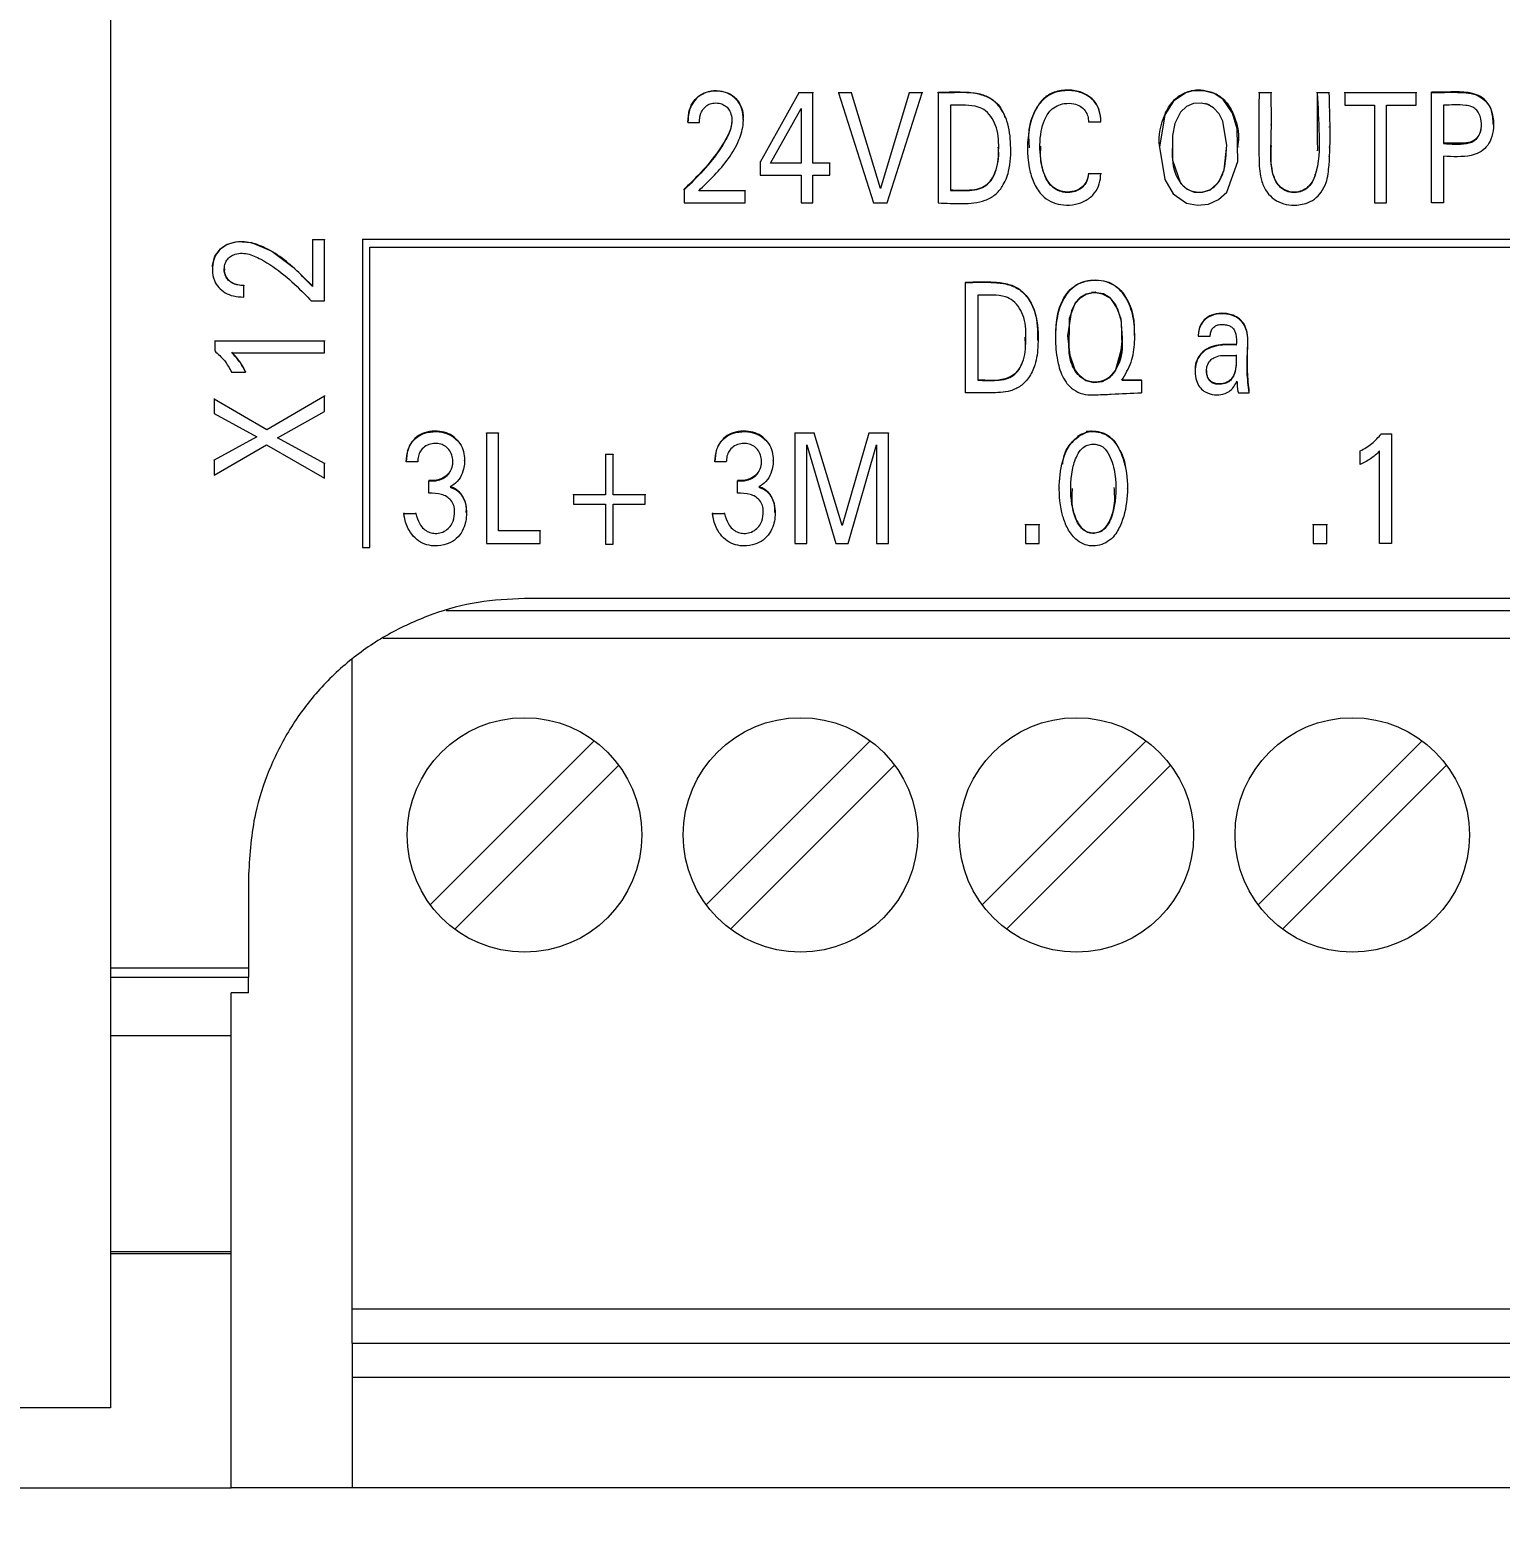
# Model space of a CAD drawing. Header units: millimetres. Extents: x 983 to 2111, y 2638 to 4457.
# Drawn here: x 1346.88 to 1368.2, y 4124.92 to 4146.55 of the extents above; entities that cross this region are included whole.
import ezdxf

# ---------------------------------------------------------------- set-up
doc = ezdxf.new("R2010")
doc.units = ezdxf.units.MM
doc.styles.get("Standard").update_dxf_attribs({"font": ''})
doc.styles.get('Standard').set_extended_font_data('SimSun')
doc.dimstyles.new('ISO-25', dxfattribs={"dimtxt": 2.5, "dimasz": 2.5, "dimexe": 1.25, "dimexo": 0.625, "dimtad": 1, "dimtxsty": 'Standard', "dimcen": 2.5, "dimadec": 0, "dimazin": 0, "dimtfac": 1, "dimtmove": 0, "dimatfit": 3, "dimfxl": 1, "dimarcsym": 0})

# ---------------------------------------------------------------- blocks, each defined once
blk = doc.blocks.new('*D199')
at = {"color": 0, "lineweight": -2, "transparency": 16777216}
for p, q in [((1297.555, 4145.13), (1297.555, 4102.577)), ((1387.555, 4145.13), (1387.555, 4102.577)), ((1300.055, 4103.827), (1385.055, 4103.827))]:
    blk.add_line(p, q, dxfattribs=at)
at = {"color": 0, "lineweight": -3, "transparency": 16777216}
for points in [[(1300.055, 4104.243), (1300.055, 4103.41), (1297.555, 4103.827)], [(1385.055, 4104.243), (1385.055, 4103.41), (1387.555, 4103.827)]]:
    blk.add_solid(points, dxfattribs=at)
at = {"layer": 'Defpoints', "color": 0, "lineweight": -3, "transparency": 16777216}
for p in [(1297.555, 4145.755), (1387.555, 4145.755), (1387.555, 4103.827)]:
    blk.add_point(p, dxfattribs=at)
at = {"color": 0, "lineweight": -3, "transparency": 16777216, "insert": (1342.555, 4105.702), "char_height": 2.5, "attachment_point": 5}
blk.add_mtext('90', dxfattribs=at)
blk = doc.blocks.new('1212DCDCDC')
at = {"color": 7, "linetype": 'Continuous', "lineweight": 15}
for p, q in [((1348.055, 4149.813), (1348.055, 4132.942)), ((1358.034, 4145.636), (1357.47, 4144.632)), ((1358.034, 4145.643), (1358.034, 4145.636)), ((1358.237, 4145.636), (1358.034, 4145.636)), ((1358.237, 4145.643), (1358.237, 4145.636)), ((1358.237, 4144.614), (1358.237, 4145.636)), ((1358.608, 4145.643), (1358.608, 4145.636)), ((1358.797, 4145.636), (1358.608, 4145.636)), ((1358.608, 4145.636), (1359.116, 4144.04)), ((1358.797, 4145.636), (1358.797, 4145.643)), ((1359.216, 4144.25), (1358.797, 4145.636)), ((1359.63, 4145.636), (1359.216, 4144.25)), ((1359.312, 4144.04), (1359.82, 4145.636)), ((1359.63, 4145.643), (1359.63, 4145.636)), ((1359.82, 4145.636), (1359.63, 4145.636)), ((1359.82, 4145.643), (1359.82, 4145.636)), ((1360.054, 4145.636), (1360.054, 4145.643)), ((1360.054, 4145.636), (1360.054, 4144.04)), ((1364.704, 4145.636), (1364.704, 4145.643)), ((1364.879, 4145.636), (1364.704, 4145.636)), ((1364.879, 4145.643), (1364.879, 4145.636)), ((1365.546, 4145.636), (1365.546, 4145.643)), ((1365.72, 4145.636), (1365.546, 4145.636)), ((1365.72, 4145.636), (1365.72, 4145.643)), ((1365.946, 4145.636), (1365.946, 4145.643)), ((1366.979, 4145.636), (1365.946, 4145.636)), ((1365.946, 4145.636), (1365.946, 4145.455)), ((1366.979, 4145.643), (1366.979, 4145.636)), ((1366.979, 4145.455), (1366.979, 4145.636)), ((1367.203, 4145.636), (1367.203, 4145.643)), ((1367.203, 4144.04), (1367.203, 4145.636)), ((1357.62, 4144.614), (1358.065, 4145.409)), ((1358.065, 4145.409), (1358.065, 4144.614)), ((1360.229, 4145.455), (1360.229, 4144.221)), ((1365.946, 4145.455), (1366.375, 4145.455)), ((1366.375, 4145.455), (1366.375, 4144.04)), ((1366.55, 4145.455), (1366.979, 4145.455)), ((1366.55, 4144.04), (1366.55, 4145.455)), ((1367.378, 4145.455), (1367.378, 4144.899)), ((1356.424, 4145.212), (1356.424, 4145.205)), ((1356.424, 4145.205), (1356.59, 4145.205)), ((1357.228, 4145.244), (1357.228, 4145.251)), ((1362.231, 4145.213), (1362.41, 4145.213)), ((1362.41, 4145.221), (1362.41, 4145.228)), ((1364.879, 4145.168), (1364.879, 4145.175)), ((1365.72, 4145.374), (1365.72, 4145.368)), ((1368.101, 4145.177), (1368.101, 4145.184)), ((1365.72, 4145.137), (1365.72, 4145.144)), ((1361.104, 4144.798), (1361.104, 4144.804)), ((1361.349, 4144.838), (1361.349, 4144.831)), ((1363.262, 4144.844), (1363.262, 4144.837)), ((1364.411, 4144.846), (1364.411, 4144.853)), ((1364.702, 4144.782), (1364.702, 4144.775)), ((1365.547, 4144.793), (1365.547, 4144.8)), ((1365.72, 4144.851), (1365.72, 4144.844)), ((1357.47, 4144.639), (1357.47, 4144.632)), ((1357.47, 4144.632), (1357.47, 4144.44)), ((1358.065, 4144.614), (1357.62, 4144.614)), ((1358.479, 4144.614), (1358.237, 4144.614)), ((1358.479, 4144.621), (1358.479, 4144.614)), ((1358.479, 4144.44), (1358.479, 4144.614)), ((1365.72, 4144.712), (1365.72, 4144.718)), ((1367.378, 4144.718), (1367.378, 4144.04)), ((1357.47, 4144.44), (1358.065, 4144.44)), ((1358.065, 4144.44), (1358.065, 4144.04)), ((1358.237, 4144.44), (1358.479, 4144.44)), ((1358.237, 4144.04), (1358.237, 4144.44)), ((1362.231, 4144.47), (1362.231, 4144.463)), ((1362.41, 4144.463), (1362.231, 4144.463)), ((1362.41, 4144.47), (1362.41, 4144.463)), ((1356.371, 4144.231), (1356.371, 4144.238)), ((1356.371, 4144.231), (1356.371, 4144.04)), ((1357.254, 4144.214), (1356.58, 4144.214)), ((1357.254, 4144.221), (1357.254, 4144.214)), ((1357.254, 4144.04), (1357.254, 4144.214)), ((1359.216, 4144.256), (1359.216, 4144.25)), ((1356.371, 4144.04), (1357.254, 4144.04)), ((1358.065, 4144.04), (1358.237, 4144.04)), ((1359.116, 4144.04), (1359.312, 4144.04)), ((1366.375, 4144.04), (1366.55, 4144.04)), ((1367.378, 4144.04), (1367.203, 4144.04)), ((1350.98, 4143.508), (1350.98, 4143.502)), ((1351.155, 4143.502), (1350.98, 4143.502)), ((1350.98, 4143.502), (1350.98, 4142.829)), ((1351.155, 4143.508), (1351.155, 4143.502)), ((1351.155, 4142.621), (1351.155, 4143.502)), ((1351.705, 4143.516), (1351.705, 4143.509)), ((1383.355, 4143.509), (1351.705, 4143.509)), ((1351.705, 4143.509), (1351.705, 4139.042)), ((1351.815, 4143.4), (1383.246, 4143.4)), ((1351.815, 4139.042), (1351.815, 4143.4)), ((1349.531, 4143.083), (1349.531, 4143.076)), ((1349.987, 4142.846), (1349.987, 4142.839)), ((1349.987, 4142.674), (1349.987, 4142.839)), ((1360.449, 4142.89), (1360.449, 4142.883)), ((1360.449, 4141.287), (1360.449, 4142.883)), ((1350.963, 4142.621), (1351.155, 4142.621)), ((1360.625, 4142.702), (1360.625, 4141.468)), ((1349.564, 4142.044), (1349.564, 4142.037)), ((1349.564, 4142.037), (1349.564, 4141.893)), ((1351.155, 4142.037), (1349.564, 4142.037)), ((1351.155, 4142.044), (1351.155, 4142.037)), ((1351.155, 4141.866), (1351.155, 4142.037)), ((1361.31, 4142.095), (1361.313, 4141.975)), ((1361.5, 4142.044), (1361.5, 4142.051)), ((1361.752, 4142.096), (1361.752, 4142.089)), ((1362.725, 4142.094), (1362.725, 4142.101)), ((1362.901, 4142.109), (1362.901, 4142.116)), ((1363.822, 4142.123), (1363.822, 4142.116)), ((1363.822, 4142.108), (1363.995, 4142.108)), ((1349.811, 4141.866), (1351.155, 4141.866)), ((1364.221, 4141.828), (1364.372, 4141.828)), ((1349.81, 4141.587), (1350.01, 4141.587)), ((1350.01, 4141.594), (1350.01, 4141.587)), ((1363.776, 4141.606), (1363.776, 4141.6)), ((1362.716, 4141.475), (1362.999, 4141.475)), ((1362.716, 4141.468), (1362.999, 4141.468)), ((1362.999, 4141.468), (1362.999, 4141.475)), ((1362.999, 4141.468), (1362.999, 4141.287)), ((1364.405, 4141.287), (1364.561, 4141.287)), ((1364.561, 4141.287), (1364.561, 4141.294)), ((1349.555, 4141.201), (1349.555, 4141.194)), ((1349.555, 4141.194), (1349.555, 4140.986)), ((1350.322, 4140.749), (1349.555, 4141.194)), ((1351.155, 4141.238), (1350.322, 4140.749)), ((1351.155, 4141.245), (1351.155, 4141.238)), ((1351.155, 4141.015), (1351.155, 4141.238)), ((1349.555, 4140.986), (1350.177, 4140.648)), ((1350.474, 4140.634), (1351.155, 4141.015)), ((1350.177, 4140.648), (1349.555, 4140.309)), ((1350.322, 4140.756), (1350.322, 4140.749)), ((1351.155, 4140.262), (1350.474, 4140.634)), ((1353.504, 4140.699), (1353.504, 4140.705)), ((1353.504, 4140.699), (1353.504, 4139.103)), ((1353.679, 4140.699), (1353.504, 4140.699)), ((1353.679, 4140.705), (1353.679, 4140.699)), ((1353.679, 4139.284), (1353.679, 4140.699)), ((1357.972, 4140.705), (1357.972, 4140.699)), ((1357.972, 4140.699), (1357.972, 4139.103)), ((1358.256, 4140.699), (1357.972, 4140.699)), ((1358.256, 4140.705), (1358.256, 4140.699)), ((1358.658, 4139.363), (1358.256, 4140.699)), ((1359.047, 4140.699), (1358.658, 4139.363)), ((1359.047, 4140.705), (1359.047, 4140.699)), ((1359.331, 4140.699), (1359.047, 4140.699)), ((1359.331, 4140.705), (1359.331, 4140.699)), ((1359.331, 4139.103), (1359.331, 4140.699)), ((1362.203, 4140.728), (1362.203, 4140.721)), ((1362.274, 4140.728), (1362.274, 4140.735)), ((1366.477, 4140.69), (1366.477, 4140.696)), ((1366.477, 4140.69), (1366.622, 4140.69)), ((1366.622, 4140.69), (1366.622, 4140.696)), ((1366.622, 4140.69), (1366.622, 4139.103)), ((1349.555, 4140.091), (1350.317, 4140.531)), ((1350.317, 4140.531), (1351.155, 4140.048)), ((1358.147, 4140.531), (1358.569, 4139.103)), ((1358.147, 4139.103), (1358.147, 4140.531)), ((1358.745, 4139.103), (1359.156, 4140.533)), ((1359.156, 4140.533), (1359.156, 4139.103)), ((1366.17, 4140.451), (1366.17, 4140.444)), ((1366.17, 4140.245), (1366.17, 4140.444)), ((1366.451, 4139.103), (1366.451, 4140.443)), ((1349.555, 4140.309), (1349.555, 4140.316)), ((1349.555, 4140.309), (1349.555, 4140.091)), ((1351.155, 4140.269), (1351.155, 4140.262)), ((1351.155, 4140.048), (1351.155, 4140.262)), ((1352.341, 4140.293), (1352.341, 4140.287)), ((1352.508, 4140.283), (1352.341, 4140.283)), ((1353.186, 4140.302), (1353.186, 4140.308)), ((1355.231, 4140.395), (1355.231, 4140.389)), ((1355.34, 4140.389), (1355.231, 4140.389)), ((1355.231, 4140.389), (1355.231, 4139.808)), ((1355.34, 4140.395), (1355.34, 4140.389)), ((1355.34, 4139.808), (1355.34, 4140.389)), ((1356.815, 4140.293), (1356.815, 4140.287)), ((1356.981, 4140.283), (1356.815, 4140.283)), ((1357.66, 4140.302), (1357.66, 4140.308)), ((1352.668, 4140.014), (1352.668, 4140.007)), ((1352.668, 4139.829), (1352.668, 4140.007)), ((1357.142, 4140.014), (1357.142, 4140.007)), ((1357.142, 4139.829), (1357.142, 4140.007)), ((1354.765, 4139.808), (1354.765, 4139.815)), ((1354.765, 4139.808), (1354.765, 4139.673)), ((1355.231, 4139.808), (1354.765, 4139.808)), ((1355.805, 4139.808), (1355.34, 4139.808)), ((1355.805, 4139.815), (1355.805, 4139.808)), ((1355.805, 4139.673), (1355.805, 4139.808)), ((1361.807, 4139.908), (1361.807, 4139.901)), ((1362.795, 4139.893), (1362.795, 4139.9)), ((1352.305, 4139.545), (1352.305, 4139.538)), ((1352.305, 4139.538), (1352.48, 4139.538)), ((1352.48, 4139.538), (1352.48, 4139.545)), ((1353.213, 4139.546), (1353.213, 4139.553)), ((1354.765, 4139.673), (1355.231, 4139.673)), ((1355.231, 4139.673), (1355.231, 4139.092)), ((1355.34, 4139.673), (1355.805, 4139.673)), ((1355.34, 4139.092), (1355.34, 4139.673)), ((1356.779, 4139.545), (1356.779, 4139.538)), ((1356.779, 4139.538), (1356.954, 4139.538)), ((1356.954, 4139.538), (1356.954, 4139.545)), ((1357.687, 4139.546), (1357.687, 4139.553)), ((1358.658, 4139.37), (1358.658, 4139.363)), ((1361.316, 4139.372), (1361.316, 4139.379)), ((1361.514, 4139.372), (1361.316, 4139.372)), ((1361.316, 4139.372), (1361.316, 4139.103)), ((1361.514, 4139.379), (1361.514, 4139.372)), ((1361.514, 4139.103), (1361.514, 4139.372)), ((1365.488, 4139.372), (1365.488, 4139.379)), ((1365.686, 4139.372), (1365.488, 4139.372)), ((1365.488, 4139.372), (1365.488, 4139.103)), ((1365.686, 4139.379), (1365.686, 4139.372)), ((1365.686, 4139.103), (1365.686, 4139.372)), ((1354.283, 4139.284), (1353.679, 4139.284)), ((1354.283, 4139.29), (1354.283, 4139.284)), ((1354.283, 4139.103), (1354.283, 4139.284)), ((1351.705, 4139.042), (1351.815, 4139.042)), ((1353.504, 4139.103), (1354.283, 4139.103)), ((1355.231, 4139.092), (1355.34, 4139.092)), ((1357.972, 4139.103), (1358.147, 4139.103)), ((1358.569, 4139.103), (1358.745, 4139.103)), ((1359.156, 4139.103), (1359.331, 4139.103)), ((1361.316, 4139.103), (1361.514, 4139.103)), ((1365.488, 4139.103), (1365.686, 4139.103)), ((1366.622, 4139.103), (1366.451, 4139.103)), ((1379.855, 4138.305), (1354.055, 4138.305)), ((1380.986, 4138.125), (1352.918, 4138.125)), ((1381.921, 4137.725), (1352.003, 4137.725)), ((1351.555, 4128.005), (1351.555, 4137.426)), ((1352.689, 4133.863), (1355.067, 4136.241)), ((1356.689, 4133.863), (1359.067, 4136.241)), ((1360.689, 4133.863), (1363.067, 4136.241)), ((1364.689, 4133.863), (1367.067, 4136.241)), ((1355.421, 4135.887), (1353.043, 4133.509)), ((1359.421, 4135.887), (1357.043, 4133.509)), ((1363.421, 4135.887), (1361.043, 4133.509)), ((1367.421, 4135.887), (1365.043, 4133.509)), ((1350.055, 4134.305), (1350.055, 4132.942)), ((1350.055, 4132.942), (1348.055, 4132.942)), ((1348.055, 4132.942), (1348.055, 4132.806)), ((1350.055, 4132.942), (1350.055, 4132.806)), ((1350.055, 4132.806), (1348.055, 4132.806)), ((1348.055, 4132.806), (1348.055, 4131.966)), ((1350.055, 4132.585), (1350.055, 4132.806)), ((1350.055, 4132.585), (1349.804, 4132.585)), ((1349.804, 4131.966), (1349.804, 4132.585)), ((1348.055, 4131.966), (1349.804, 4131.966)), ((1348.055, 4131.966), (1348.055, 4128.836)), ((1349.804, 4128.836), (1349.804, 4131.966)), ((1348.055, 4128.836), (1349.804, 4128.836)), ((1348.055, 4128.836), (1348.055, 4128.8)), ((1349.804, 4128.8), (1348.055, 4128.8)), ((1348.055, 4128.8), (1348.055, 4126.567)), ((1349.804, 4128.8), (1349.804, 4128.836)), ((1349.804, 4125.405), (1349.804, 4128.8)), ((1351.555, 4128.005), (1384.555, 4128.005)), ((1351.555, 4127.505), (1351.555, 4128.005)), ((1351.555, 4127.505), (1384.555, 4127.505)), ((1351.555, 4127.505), (1351.555, 4127.005)), ((1384.555, 4127.005), (1351.555, 4127.005)), ((1351.555, 4127.005), (1351.555, 4125.405)), ((1348.055, 4126.567), (1325.056, 4126.567)), ((1297.555, 4125.405), (1349.804, 4125.405)), ((1351.555, 4125.405), (1349.804, 4125.405)), ((1384.555, 4125.405), (1351.555, 4125.405))]:
    blk.add_line(p, q, dxfattribs=at)
at = {"color": 7, "linetype": 'Continuous', "lineweight": 15, "flags": 128}
for points in [[(1363.642, 4145.635), (1363.461, 4145.513), (1363.339, 4145.315), (1363.262, 4144.846), (1363.336, 4144.377), (1363.457, 4144.171), (1363.653, 4144.038), (1363.811, 4144.008), (1363.969, 4144.023), (1364.116, 4144.087), (1364.235, 4144.194), (1364.397, 4144.638), (1364.388, 4145.113), (1364.32, 4145.342), (1364.184, 4145.538), (1364.051, 4145.626), (1363.897, 4145.665), (1363.753, 4145.667), (1363.721, 4145.665), (1363.721, 4145.665), (1363.721, 4145.665), (1363.721, 4145.665), (1363.721, 4145.665), (1363.722, 4145.665), (1363.731, 4145.666), (1363.779, 4145.67), (1363.796, 4145.671), (1363.797, 4145.671), (1363.797, 4145.671), (1363.797, 4145.671), (1363.796, 4145.671), (1363.745, 4145.664), (1363.642, 4145.635)], [(1363.863, 4145.487), (1363.755, 4145.481), (1363.651, 4145.436), (1363.565, 4145.353), (1363.483, 4145.192), (1363.447, 4145.017), (1363.448, 4144.661), (1363.565, 4144.325), (1363.651, 4144.242), (1363.761, 4144.196), (1363.882, 4144.193), (1363.997, 4144.229), (1364.127, 4144.35), (1364.196, 4144.519), (1364.235, 4144.872), (1364.177, 4145.223), (1364.124, 4145.33), (1364.044, 4145.42), (1363.95, 4145.472), (1363.927, 4145.481), (1363.927, 4145.481), (1363.927, 4145.481), (1363.927, 4145.481), (1363.927, 4145.481), (1363.928, 4145.48), (1363.935, 4145.478), (1363.969, 4145.466), (1363.981, 4145.461), (1363.982, 4145.461), (1363.982, 4145.461), (1363.982, 4145.461), (1363.863, 4145.487)], [(1349.537, 4143.083), (1349.534, 4143.136), (1349.568, 4143.265), (1349.647, 4143.375), (1349.747, 4143.442), (1349.893, 4143.48), (1350.097, 4143.465), (1350.395, 4143.342), (1350.701, 4143.11), (1350.98, 4142.836), (1350.98, 4142.836)], [(1362.197, 4142.709), (1362.109, 4142.66), (1362.036, 4142.583), (1361.985, 4142.478), (1361.928, 4142.114), (1361.971, 4141.75), (1362.048, 4141.583), (1362.19, 4141.463), (1362.31, 4141.435), (1362.433, 4141.452), (1362.541, 4141.51), (1362.62, 4141.604), (1362.72, 4141.956), (1362.708, 4142.322), (1362.657, 4142.498), (1362.553, 4142.651), (1362.433, 4142.718), (1362.307, 4142.738), (1362.28, 4142.738), (1362.279, 4142.738), (1362.279, 4142.738), (1362.279, 4142.738), (1362.28, 4142.738), (1362.319, 4142.738), (1362.336, 4142.738), (1362.337, 4142.738), (1362.337, 4142.738), (1362.337, 4142.738), (1362.337, 4142.738), (1362.337, 4142.738), (1362.337, 4142.738), (1362.337, 4142.738), (1362.337, 4142.738), (1362.337, 4142.738), (1362.329, 4142.737), (1362.316, 4142.736), (1362.281, 4142.731), (1362.197, 4142.709)], [(1362.197, 4142.716), (1362.105, 4142.665), (1362.036, 4142.59), (1361.953, 4142.365), (1361.944, 4141.877), (1362.031, 4141.617), (1362.101, 4141.529), (1362.19, 4141.47), (1362.306, 4141.441), (1362.433, 4141.459), (1362.538, 4141.515), (1362.62, 4141.611), (1362.697, 4141.813), (1362.725, 4142.085), (1362.703, 4142.354), (1362.629, 4142.561), (1362.551, 4142.659), (1362.448, 4142.72), (1362.28, 4142.745), (1362.279, 4142.745), (1362.279, 4142.745), (1362.279, 4142.745), (1362.279, 4142.745), (1362.279, 4142.745), (1362.279, 4142.745), (1362.28, 4142.745), (1362.28, 4142.745), (1362.28, 4142.745), (1362.28, 4142.745), (1362.28, 4142.745), (1362.28, 4142.745), (1362.28, 4142.745), (1362.28, 4142.745), (1362.279, 4142.745), (1362.279, 4142.745), (1362.279, 4142.745), (1362.279, 4142.745), (1362.279, 4142.745), (1362.279, 4142.745), (1362.28, 4142.745), (1362.28, 4142.745), (1362.28, 4142.745), (1362.28, 4142.745), (1362.28, 4142.745), (1362.28, 4142.745), (1362.28, 4142.745), (1362.28, 4142.745), (1362.279, 4142.745), (1362.279, 4142.745), (1362.279, 4142.745), (1362.279, 4142.745), (1362.279, 4142.745), (1362.279, 4142.745), (1362.28, 4142.745), (1362.28, 4142.745), (1362.28, 4142.745), (1362.285, 4142.745), (1362.288, 4142.745), (1362.319, 4142.745), (1362.331, 4142.745), (1362.334, 4142.745), (1362.335, 4142.745), (1362.336, 4142.745), (1362.337, 4142.745), (1362.337, 4142.745), (1362.337, 4142.745), (1362.337, 4142.745), (1362.337, 4142.745), (1362.337, 4142.745), (1362.337, 4142.745), (1362.337, 4142.745), (1362.336, 4142.745), (1362.336, 4142.745), (1362.336, 4142.745), (1362.336, 4142.745), (1362.336, 4142.745), (1362.336, 4142.745), (1362.336, 4142.745), (1362.337, 4142.745), (1362.337, 4142.745), (1362.337, 4142.745), (1362.337, 4142.745), (1362.337, 4142.745), (1362.337, 4142.745), (1362.336, 4142.745), (1362.336, 4142.745), (1362.336, 4142.745), (1362.336, 4142.745), (1362.336, 4142.745), (1362.336, 4142.745), (1362.336, 4142.745), (1362.336, 4142.745), (1362.337, 4142.745), (1362.337, 4142.745), (1362.337, 4142.745), (1362.337, 4142.745), (1362.337, 4142.745), (1362.337, 4142.745), (1362.336, 4142.745), (1362.335, 4142.745), (1362.335, 4142.745), (1362.335, 4142.745), (1362.335, 4142.745), (1362.335, 4142.745), (1362.335, 4142.745), (1362.336, 4142.745), (1362.336, 4142.745), (1362.337, 4142.745), (1362.337, 4142.745), (1362.337, 4142.745), (1362.337, 4142.745), (1362.337, 4142.745), (1362.336, 4142.745), (1362.336, 4142.745), (1362.336, 4142.745), (1362.333, 4142.745), (1362.197, 4142.716)]]:
    blk.add_lwpolyline(points, dxfattribs=at)
at = {"color": 7, "linetype": 'Continuous', "lineweight": 15}
for centre in [(1354.055, 4134.875), (1358.055, 4134.875), (1362.055, 4134.875), (1366.055, 4134.875)]:
    blk.add_circle(centre, 1.7, dxfattribs=at)
for points, knots in [([(1356.424, 4145.212), (1356.428, 4145.273), (1356.434, 4145.38), (1356.502, 4145.518), (1356.599, 4145.612), (1356.731, 4145.667), (1356.873, 4145.672), (1357.014, 4145.638), (1357.123, 4145.561), (1357.198, 4145.447), (1357.231, 4145.338), (1357.223, 4145.27), (1357.221, 4145.251)], [0, 0, 0, 0, 0.136428, 0.237901, 0.339717, 0.433935, 0.553084, 0.653549, 0.754628, 0.845191, 0.958256, 1, 1, 1, 1]), ([(1356.58, 4144.214), (1356.734, 4144.363), (1356.963, 4144.584), (1357.169, 4144.931), (1357.235, 4145.17), (1357.224, 4145.356), (1357.172, 4145.491), (1357.083, 4145.588), (1356.961, 4145.65), (1356.817, 4145.667), (1356.673, 4145.644), (1356.56, 4145.573), (1356.481, 4145.476), (1356.432, 4145.35), (1356.427, 4145.256), (1356.424, 4145.205)], [0, 0, 0, 0, 0.248099, 0.367222, 0.46645, 0.531141, 0.581618, 0.632333, 0.679799, 0.738136, 0.798606, 0.844899, 0.891078, 0.941289, 1, 1, 1, 1]), ([(1360.054, 4145.643), (1360.193, 4145.648), (1360.404, 4145.656), (1360.673, 4145.626), (1360.844, 4145.546), (1360.963, 4145.427), (1361.002, 4145.328), (1361.02, 4145.283)], [0, 0, 0, 0, 0.374213, 0.563472, 0.717386, 0.871985, 1, 1, 1, 1]), ([(1360.054, 4144.04), (1360.168, 4144.035), (1360.396, 4144.023), (1360.684, 4144.043), (1360.882, 4144.15), (1361.003, 4144.295), (1361.101, 4144.542), (1361.111, 4144.869), (1361.079, 4145.185), (1360.971, 4145.405), (1360.845, 4145.539), (1360.66, 4145.624), (1360.452, 4145.643), (1360.241, 4145.635), (1360.116, 4145.636), (1360.054, 4145.636)], [0, 0, 0, 0, 0.1096208, 0.2169594, 0.2678274, 0.3187518, 0.3935748, 0.5156015, 0.6269827, 0.6921642, 0.7453709, 0.7987034, 0.88151, 0.9407613, 1, 1, 1, 1]), ([(1362.41, 4145.213), (1362.407, 4145.269), (1362.4, 4145.368), (1362.333, 4145.497), (1362.235, 4145.589), (1362.092, 4145.656), (1361.91, 4145.678), (1361.712, 4145.644), (1361.548, 4145.528), (1361.421, 4145.331), (1361.333, 4144.975), (1361.34, 4144.6), (1361.45, 4144.285), (1361.565, 4144.127), (1361.716, 4144.036), (1361.876, 4144.003), (1362.041, 4144.011), (1362.2, 4144.069), (1362.324, 4144.174), (1362.397, 4144.314), (1362.406, 4144.414), (1362.41, 4144.463)], [0, 0, 0, 0, 0.043871, 0.0786336, 0.1134268, 0.1494807, 0.2025611, 0.257505, 0.3050332, 0.3588497, 0.4408046, 0.5949033, 0.6501423, 0.7058449, 0.7469656, 0.7879938, 0.8339957, 0.8772418, 0.9206223, 0.9604304, 1, 1, 1, 1]), ([(1362.41, 4145.22), (1362.407, 4145.276), (1362.4, 4145.375), (1362.333, 4145.504), (1362.235, 4145.596), (1362.092, 4145.663), (1361.91, 4145.685), (1361.713, 4145.651), (1361.548, 4145.535), (1361.424, 4145.338), (1361.348, 4145.096), (1361.366, 4144.916), (1361.373, 4144.839)], [0, 0, 0, 0, 0.087382, 0.156621, 0.225921, 0.297732, 0.403456, 0.512892, 0.607558, 0.714748, 0.877984, 1, 1, 1, 1]), ([(1363.264, 4144.844), (1363.263, 4144.85), (1363.242, 4145.012), (1363.292, 4145.243), (1363.422, 4145.493), (1363.538, 4145.596), (1363.619, 4145.632), (1363.642, 4145.642)], [0, 0, 0, 0, 0.020552, 0.520327, 0.717889, 0.917041, 1, 1, 1, 1]), ([(1363.642, 4145.642), (1363.69, 4145.657), (1363.786, 4145.687), (1363.945, 4145.67), (1364.102, 4145.621), (1364.243, 4145.497), (1364.358, 4145.287), (1364.418, 4145.057), (1364.399, 4144.9), (1364.393, 4144.855)], [0, 0, 0, 0, 0.112123, 0.225318, 0.356872, 0.478674, 0.640821, 0.896707, 1, 1, 1, 1]), ([(1364.704, 4145.636), (1364.699, 4145.319), (1364.693, 4144.905), (1364.711, 4144.427), (1364.786, 4144.231), (1364.889, 4144.108), (1365.022, 4144.031), (1365.192, 4143.999), (1365.362, 4144.017), (1365.511, 4144.089), (1365.612, 4144.197), (1365.697, 4144.363), (1365.747, 4144.854), (1365.732, 4145.288), (1365.72, 4145.636)], [0, 0, 0, 0, 0.249565, 0.326424, 0.372339, 0.41126, 0.450196, 0.490245, 0.544466, 0.581086, 0.617654, 0.658095, 0.725528, 1, 1, 1, 1]), ([(1365.546, 4145.636), (1365.557, 4145.433), (1365.581, 4145.03), (1365.575, 4144.574), (1365.467, 4144.316), (1365.39, 4144.239), (1365.299, 4144.195), (1365.197, 4144.182), (1365.098, 4144.205), (1365.011, 4144.259), (1364.937, 4144.352), (1364.86, 4144.593), (1364.888, 4145.033), (1364.882, 4145.417), (1364.879, 4145.636)], [0, 0, 0, 0, 0.189188, 0.374823, 0.413257, 0.443455, 0.473619, 0.50499, 0.535863, 0.566065, 0.597526, 0.643725, 0.796378, 1, 1, 1, 1]), ([(1365.546, 4145.643), (1365.544, 4145.442), (1365.542, 4145.161), (1365.548, 4144.88), (1365.549, 4144.801)], [0, 0, 0, 0, 0.718409, 1, 1, 1, 1]), ([(1368.096, 4145.183), (1368.095, 4145.251), (1368.092, 4145.362), (1368.016, 4145.499), (1367.92, 4145.588), (1367.677, 4145.674), (1367.432, 4145.641), (1367.233, 4145.643), (1367.203, 4145.643)], [0, 0, 0, 0, 0.169238, 0.27925, 0.389346, 0.495632, 0.922228, 1, 1, 1, 1]), ([(1367.203, 4145.636), (1367.37, 4145.643), (1367.586, 4145.653), (1367.844, 4145.616), (1367.958, 4145.551), (1368.041, 4145.457), (1368.099, 4145.313), (1368.108, 4145.142), (1368.077, 4144.973), (1368.003, 4144.846), (1367.9, 4144.763), (1367.689, 4144.697), (1367.513, 4144.709), (1367.378, 4144.718)], [0, 0, 0, 0, 0.22931, 0.298084, 0.352712, 0.4072, 0.466527, 0.562681, 0.639865, 0.700225, 0.760892, 0.816718, 1, 1, 1, 1]), ([(1356.59, 4145.205), (1356.593, 4145.252), (1356.598, 4145.325), (1356.65, 4145.413), (1356.71, 4145.465), (1356.79, 4145.491), (1356.872, 4145.489), (1356.949, 4145.463), (1357.006, 4145.416), (1357.048, 4145.345), (1357.066, 4145.254), (1357.053, 4145.116), (1356.892, 4144.773), (1356.631, 4144.482), (1356.404, 4144.263), (1356.371, 4144.231)], [0, 0, 0, 0, 0.06741, 0.106806, 0.146382, 0.181675, 0.227913, 0.263637, 0.29947, 0.334314, 0.383256, 0.433457, 0.535617, 0.932792, 1, 1, 1, 1]), ([(1360.229, 4144.221), (1360.322, 4144.218), (1360.46, 4144.214), (1360.637, 4144.232), (1360.748, 4144.287), (1360.83, 4144.371), (1360.913, 4144.538), (1360.934, 4144.8), (1360.927, 4145.071), (1360.841, 4145.267), (1360.751, 4145.376), (1360.613, 4145.445), (1360.437, 4145.459), (1360.302, 4145.457), (1360.229, 4145.455)], [0, 0, 0, 0, 0.124508, 0.18608, 0.23616, 0.286164, 0.341495, 0.482742, 0.633816, 0.699774, 0.766082, 0.819379, 0.901378, 1, 1, 1, 1]), ([(1362.231, 4144.463), (1362.224, 4144.423), (1362.212, 4144.353), (1362.153, 4144.271), (1362.08, 4144.218), (1361.979, 4144.188), (1361.868, 4144.189), (1361.759, 4144.227), (1361.666, 4144.305), (1361.579, 4144.455), (1361.521, 4144.722), (1361.522, 4145.003), (1361.586, 4145.243), (1361.665, 4145.375), (1361.772, 4145.454), (1361.889, 4145.487), (1362.008, 4145.485), (1362.113, 4145.445), (1362.185, 4145.382), (1362.226, 4145.299), (1362.229, 4145.242), (1362.231, 4145.213)], [0, 0, 0, 0, 0.046616, 0.080424, 0.114198, 0.149258, 0.199356, 0.239548, 0.279715, 0.336619, 0.436165, 0.591137, 0.656051, 0.721533, 0.763781, 0.806029, 0.859731, 0.896735, 0.933868, 0.967183, 1, 1, 1, 1]), ([(1367.378, 4144.899), (1367.488, 4144.892), (1367.625, 4144.884), (1367.788, 4144.916), (1367.854, 4144.961), (1367.903, 4145.031), (1367.929, 4145.132), (1367.928, 4145.241), (1367.897, 4145.336), (1367.849, 4145.398), (1367.782, 4145.441), (1367.621, 4145.467), (1367.485, 4145.461), (1367.378, 4145.455)], [0, 0, 0, 0, 0.229456, 0.285105, 0.341364, 0.390754, 0.459796, 0.555253, 0.615248, 0.665368, 0.71548, 0.777395, 1, 1, 1, 1]), ([(1357.06, 4145.242), (1357.058, 4145.214), (1357.054, 4145.117), (1356.886, 4144.781), (1356.632, 4144.489), (1356.404, 4144.27), (1356.371, 4144.238)], [0, 0, 0, 0, 0.066504, 0.234835, 0.889262, 1, 1, 1, 1]), ([(1367.921, 4145.187), (1367.922, 4145.158), (1367.923, 4145.1), (1367.892, 4145.017), (1367.837, 4144.953), (1367.756, 4144.911), (1367.652, 4144.903), (1367.549, 4144.907), (1367.455, 4144.906), (1367.404, 4144.906), (1367.378, 4144.906)], [0, 0, 0, 0, 0.122748, 0.240896, 0.360218, 0.462444, 0.611871, 0.786056, 0.893033, 1, 1, 1, 1]), ([(1360.229, 4144.228), (1360.322, 4144.225), (1360.46, 4144.221), (1360.637, 4144.239), (1360.748, 4144.294), (1360.83, 4144.378), (1360.911, 4144.545), (1360.938, 4144.712), (1360.925, 4144.832), (1360.923, 4144.848)], [0, 0, 0, 0, 0.246817, 0.368873, 0.468148, 0.567273, 0.676959, 0.956956, 1, 1, 1, 1]), ([(1362.231, 4144.47), (1362.224, 4144.43), (1362.212, 4144.36), (1362.153, 4144.278), (1362.08, 4144.225), (1361.979, 4144.195), (1361.868, 4144.196), (1361.759, 4144.234), (1361.666, 4144.312), (1361.58, 4144.462), (1361.529, 4144.655), (1361.538, 4144.801), (1361.542, 4144.86)], [0, 0, 0, 0, 0.0923731, 0.1593648, 0.22629, 0.2957627, 0.3950354, 0.4746767, 0.5542705, 0.6670279, 0.8642831, 1, 1, 1, 1]), ([(1363.448, 4144.856), (1363.445, 4144.793), (1363.439, 4144.613), (1363.504, 4144.386), (1363.646, 4144.242), (1363.76, 4144.196), (1363.883, 4144.194), (1364.019, 4144.234), (1364.14, 4144.352), (1364.219, 4144.57), (1364.227, 4144.74), (1364.231, 4144.849)], [0, 0, 0, 0, 0.110404, 0.318394, 0.388698, 0.458146, 0.528824, 0.599339, 0.703075, 0.809897, 1, 1, 1, 1]), ([(1365.513, 4144.457), (1365.512, 4144.449), (1365.506, 4144.399), (1365.465, 4144.324), (1365.39, 4144.246), (1365.299, 4144.202), (1365.197, 4144.189), (1365.098, 4144.212), (1365.011, 4144.266), (1364.937, 4144.359), (1364.87, 4144.564), (1364.878, 4144.744), (1364.883, 4144.873)], [0, 0, 0, 0, 0.019596, 0.116815, 0.193204, 0.269504, 0.348858, 0.426953, 0.503349, 0.58293, 0.699794, 1, 1, 1, 1]), ([(1350.98, 4142.829), (1350.831, 4142.983), (1350.61, 4143.211), (1350.262, 4143.417), (1350.023, 4143.483), (1349.836, 4143.472), (1349.7, 4143.42), (1349.604, 4143.331), (1349.541, 4143.209), (1349.524, 4143.065), (1349.547, 4142.922), (1349.619, 4142.809), (1349.716, 4142.73), (1349.842, 4142.681), (1349.936, 4142.676), (1349.987, 4142.674)], [0, 0, 0, 0, 0.248098, 0.367222, 0.46645, 0.53114, 0.581617, 0.632333, 0.679799, 0.738135, 0.798605, 0.8449, 0.891079, 0.941289, 1, 1, 1, 1]), ([(1349.987, 4142.839), (1349.941, 4142.842), (1349.867, 4142.848), (1349.779, 4142.899), (1349.727, 4142.959), (1349.701, 4143.039), (1349.703, 4143.12), (1349.729, 4143.197), (1349.776, 4143.254), (1349.847, 4143.296), (1349.938, 4143.314), (1350.076, 4143.301), (1350.42, 4143.141), (1350.712, 4142.88), (1350.932, 4142.654), (1350.963, 4142.621)], [0, 0, 0, 0, 0.06741, 0.106806, 0.146382, 0.181676, 0.227912, 0.263638, 0.299472, 0.334314, 0.383256, 0.433457, 0.535617, 0.932793, 1, 1, 1, 1]), ([(1349.705, 4143.082), (1349.705, 4143.079), (1349.7, 4143.046), (1349.717, 4142.986), (1349.763, 4142.92), (1349.827, 4142.876), (1349.903, 4142.85), (1349.958, 4142.848), (1349.987, 4142.846)], [0, 0, 0, 0, 0.023728, 0.240489, 0.429305, 0.597703, 0.792497, 1, 1, 1, 1]), ([(1360.449, 4142.89), (1360.589, 4142.895), (1360.8, 4142.903), (1361.068, 4142.872), (1361.241, 4142.793), (1361.376, 4142.649), (1361.49, 4142.399), (1361.492, 4142.185), (1361.493, 4142.051)], [0, 0, 0, 0, 0.260278, 0.391914, 0.498961, 0.606491, 0.752887, 1, 1, 1, 1]), ([(1360.449, 4142.883), (1360.589, 4142.888), (1360.8, 4142.896), (1361.068, 4142.865), (1361.241, 4142.786), (1361.377, 4142.642), (1361.496, 4142.372), (1361.511, 4142.035), (1361.474, 4141.713), (1361.377, 4141.508), (1361.252, 4141.378), (1361.061, 4141.288), (1360.785, 4141.285), (1360.568, 4141.286), (1360.449, 4141.287)], [0, 0, 0, 0, 0.132893, 0.200104, 0.254761, 0.309664, 0.384411, 0.530664, 0.62456, 0.691005, 0.742264, 0.793572, 0.886781, 1, 1, 1, 1]), ([(1362.716, 4141.468), (1362.766, 4141.554), (1362.867, 4141.725), (1362.907, 4142.024), (1362.898, 4142.32), (1362.836, 4142.566), (1362.732, 4142.735), (1362.624, 4142.838), (1362.488, 4142.902), (1362.337, 4142.921), (1362.185, 4142.906), (1362.047, 4142.849), (1361.935, 4142.751), (1361.831, 4142.591), (1361.76, 4142.349), (1361.746, 4142.039), (1361.773, 4141.734), (1361.857, 4141.495), (1361.977, 4141.349), (1362.11, 4141.274), (1362.257, 4141.249), (1362.357, 4141.256), (1362.408, 4141.259), (1362.412, 4141.259), (1362.425, 4141.26), (1362.476, 4141.262), (1362.669, 4141.272), (1362.853, 4141.28), (1362.999, 4141.287)], [0, 0, 0, 0, 0.062203, 0.124772, 0.187218, 0.249562, 0.28193, 0.31204, 0.342433, 0.374825, 0.407391, 0.437336, 0.467604, 0.499988, 0.556849, 0.624952, 0.695118, 0.749869, 0.782278, 0.812507, 0.843895, 0.875124, 0.875433, 0.875973, 0.877752, 0.884089, 0.90789, 1, 1, 1, 1]), ([(1361.756, 4142.096), (1361.758, 4142.188), (1361.762, 4142.371), (1361.831, 4142.598), (1361.935, 4142.759), (1362.047, 4142.856), (1362.185, 4142.913), (1362.337, 4142.928), (1362.488, 4142.909), (1362.624, 4142.845), (1362.732, 4142.743), (1362.835, 4142.573), (1362.895, 4142.356), (1362.895, 4142.187), (1362.895, 4142.116)], [0, 0, 0, 0, 0.123538, 0.24388, 0.31242, 0.376482, 0.439858, 0.508784, 0.577339, 0.641666, 0.705392, 0.773897, 0.905847, 1, 1, 1, 1]), ([(1360.625, 4141.468), (1360.717, 4141.465), (1360.856, 4141.461), (1361.033, 4141.479), (1361.144, 4141.533), (1361.226, 4141.618), (1361.309, 4141.785), (1361.329, 4142.047), (1361.323, 4142.318), (1361.237, 4142.514), (1361.146, 4142.623), (1361.009, 4142.692), (1360.832, 4142.706), (1360.698, 4142.704), (1360.625, 4142.702)], [0, 0, 0, 0, 0.124505, 0.186077, 0.23616, 0.286165, 0.341496, 0.482743, 0.633818, 0.699776, 0.766082, 0.819382, 0.901378, 1, 1, 1, 1]), ([(1364.561, 4141.294), (1364.552, 4141.394), (1364.533, 4141.595), (1364.532, 4141.894), (1364.552, 4142.137), (1364.482, 4142.299), (1364.403, 4142.377), (1364.292, 4142.429), (1364.158, 4142.446), (1364.025, 4142.424), (1363.923, 4142.365), (1363.859, 4142.286), (1363.825, 4142.199), (1363.823, 4142.14), (1363.822, 4142.115)], [0, 0, 0, 0, 0.1583107, 0.3189043, 0.4754376, 0.5340528, 0.5929405, 0.6469287, 0.7246878, 0.8032297, 0.8551506, 0.9070189, 0.961629, 1, 1, 1, 1]), ([(1364.561, 4141.287), (1364.548, 4141.387), (1364.523, 4141.588), (1364.534, 4141.887), (1364.552, 4142.13), (1364.482, 4142.292), (1364.403, 4142.37), (1364.292, 4142.422), (1364.158, 4142.439), (1364.025, 4142.417), (1363.923, 4142.358), (1363.859, 4142.279), (1363.825, 4142.192), (1363.823, 4142.133), (1363.822, 4142.108)], [0, 0, 0, 0, 0.158847, 0.319118, 0.475602, 0.534199, 0.593068, 0.64704, 0.724774, 0.803291, 0.855196, 0.907048, 0.961641, 1, 1, 1, 1]), ([(1363.995, 4142.108), (1363.996, 4142.128), (1363.998, 4142.167), (1364.026, 4142.22), (1364.068, 4142.257), (1364.127, 4142.278), (1364.193, 4142.278), (1364.262, 4142.267), (1364.315, 4142.234), (1364.35, 4142.19), (1364.379, 4142.104), (1364.375, 4142.033), (1364.372, 4141.979)], [0, 0, 0, 0, 0.0841368, 0.1683814, 0.2490271, 0.3188913, 0.4331374, 0.5329769, 0.613769, 0.6946952, 0.772605, 1, 1, 1, 1]), ([(1362.715, 4142.101), (1362.718, 4142.055), (1362.729, 4141.887), (1362.674, 4141.674), (1362.547, 4141.511), (1362.434, 4141.452), (1362.31, 4141.435), (1362.165, 4141.466), (1362.038, 4141.583), (1361.955, 4141.764), (1361.949, 4141.898), (1361.946, 4141.971)], [0, 0, 0, 0, 0.087487, 0.318657, 0.39619, 0.473638, 0.552306, 0.629887, 0.747498, 0.863805, 1, 1, 1, 1]), ([(1364.372, 4141.979), (1364.284, 4141.982), (1364.149, 4141.986), (1363.971, 4141.937), (1363.864, 4141.861), (1363.795, 4141.752), (1363.771, 4141.628), (1363.781, 4141.501), (1363.82, 4141.395), (1363.883, 4141.32), (1363.974, 4141.27), (1364.087, 4141.248), (1364.201, 4141.264), (1364.289, 4141.315), (1364.346, 4141.381), (1364.371, 4141.432), (1364.383, 4141.457)], [0, 0, 0, 0, 0.1534223, 0.2353588, 0.3178488, 0.3783027, 0.4562189, 0.5360009, 0.598271, 0.6513724, 0.7044639, 0.7768789, 0.8496535, 0.9007753, 0.9517172, 1, 1, 1, 1]), ([(1364.372, 4141.986), (1364.284, 4141.989), (1364.149, 4141.993), (1363.972, 4141.944), (1363.863, 4141.868), (1363.797, 4141.759), (1363.773, 4141.67), (1363.778, 4141.616), (1363.779, 4141.607)], [0, 0, 0, 0, 0.324369, 0.497601, 0.672004, 0.799816, 0.964549, 1, 1, 1, 1]), ([(1349.564, 4141.893), (1349.589, 4141.871), (1349.639, 4141.827), (1349.728, 4141.73), (1349.778, 4141.644), (1349.81, 4141.587)], [0, 0, 0, 0, 0.2514, 0.502835, 1, 1, 1, 1]), ([(1350.01, 4141.594), (1349.997, 4141.62), (1349.971, 4141.671), (1349.911, 4141.769), (1349.851, 4141.832), (1349.811, 4141.873)], [0, 0, 0, 0, 0.250721, 0.501589, 1, 1, 1, 1]), ([(1350.01, 4141.587), (1349.997, 4141.612), (1349.971, 4141.664), (1349.911, 4141.762), (1349.851, 4141.825), (1349.811, 4141.866)], [0, 0, 0, 0, 0.250716, 0.501589, 1, 1, 1, 1]), ([(1361.278, 4141.747), (1361.261, 4141.704), (1361.228, 4141.624), (1361.136, 4141.533), (1360.936, 4141.45), (1360.76, 4141.464), (1360.625, 4141.475)], [0, 0, 0, 0, 0.177501, 0.332029, 0.487304, 1, 1, 1, 1]), ([(1364.372, 4141.828), (1364.375, 4141.737), (1364.378, 4141.618), (1364.316, 4141.493), (1364.267, 4141.443), (1364.197, 4141.413), (1364.121, 4141.405), (1364.05, 4141.417), (1364.001, 4141.445), (1363.967, 4141.484), (1363.943, 4141.545), (1363.94, 4141.618), (1363.954, 4141.697), (1363.992, 4141.757), (1364.057, 4141.803), (1364.136, 4141.828), (1364.196, 4141.828), (1364.221, 4141.828)], [0, 0, 0, 0, 0.210598, 0.275043, 0.324165, 0.373509, 0.451748, 0.502243, 0.542174, 0.582113, 0.622441, 0.696168, 0.752684, 0.809715, 0.859038, 0.93948, 1, 1, 1, 1]), ([(1364.372, 4141.835), (1364.375, 4141.744), (1364.378, 4141.625), (1364.316, 4141.501), (1364.267, 4141.45), (1364.197, 4141.42), (1364.121, 4141.412), (1364.05, 4141.424), (1364.001, 4141.452), (1363.967, 4141.491), (1363.945, 4141.545), (1363.945, 4141.587), (1363.945, 4141.611)], [0, 0, 0, 0, 0.310266, 0.40521, 0.47758, 0.550276, 0.665543, 0.739934, 0.798764, 0.857604, 0.917018, 1, 1, 1, 1]), ([(1364.383, 4141.457), (1364.384, 4141.428), (1364.386, 4141.386), (1364.39, 4141.328), (1364.4, 4141.301), (1364.405, 4141.287)], [0, 0, 0, 0, 0.498811, 0.746037, 1, 1, 1, 1]), ([(1353.075, 4140.601), (1353.062, 4140.616), (1353.023, 4140.663), (1352.924, 4140.71), (1352.787, 4140.735), (1352.646, 4140.725), (1352.515, 4140.671), (1352.419, 4140.581), (1352.352, 4140.451), (1352.345, 4140.349), (1352.341, 4140.29)], [0, 0, 0, 0, 0.056386, 0.178637, 0.30597, 0.457458, 0.582593, 0.707972, 0.830518, 1, 1, 1, 1]), ([(1352.341, 4140.283), (1352.346, 4140.346), (1352.353, 4140.451), (1352.426, 4140.582), (1352.522, 4140.668), (1352.658, 4140.721), (1352.81, 4140.728), (1352.963, 4140.691), (1353.08, 4140.609), (1353.156, 4140.496), (1353.192, 4140.35), (1353.186, 4140.197), (1353.128, 4140.051), (1353.052, 4139.965), (1352.994, 4139.931), (1352.976, 4139.919)], [0, 0, 0, 0, 0.102608, 0.172438, 0.242303, 0.312114, 0.409292, 0.488691, 0.568507, 0.640622, 0.708356, 0.814476, 0.889143, 0.963972, 1, 1, 1, 1]), ([(1357.549, 4140.601), (1357.536, 4140.616), (1357.497, 4140.663), (1357.398, 4140.71), (1357.261, 4140.735), (1357.12, 4140.725), (1356.989, 4140.671), (1356.893, 4140.581), (1356.826, 4140.451), (1356.819, 4140.349), (1356.815, 4140.29)], [0, 0, 0, 0, 0.056388, 0.17864, 0.305968, 0.45746, 0.582595, 0.707971, 0.830519, 1, 1, 1, 1]), ([(1356.815, 4140.283), (1356.82, 4140.346), (1356.827, 4140.451), (1356.9, 4140.582), (1356.996, 4140.668), (1357.132, 4140.721), (1357.284, 4140.728), (1357.437, 4140.691), (1357.554, 4140.609), (1357.63, 4140.496), (1357.666, 4140.35), (1357.66, 4140.197), (1357.602, 4140.051), (1357.526, 4139.965), (1357.468, 4139.931), (1357.45, 4139.919)], [0, 0, 0, 0, 0.102608, 0.172438, 0.242304, 0.312113, 0.409292, 0.488691, 0.568507, 0.640622, 0.708357, 0.814478, 0.889145, 0.963974, 1, 1, 1, 1]), ([(1362.107, 4140.667), (1362.058, 4140.629), (1361.952, 4140.544), (1361.84, 4140.29), (1361.79, 4139.931), (1361.825, 4139.576), (1361.923, 4139.312), (1362.025, 4139.173), (1362.149, 4139.087), (1362.272, 4139.059), (1362.397, 4139.073), (1362.515, 4139.124), (1362.632, 4139.233), (1362.744, 4139.46), (1362.81, 4139.804), (1362.788, 4140.158), (1362.701, 4140.432), (1362.602, 4140.597), (1362.469, 4140.693), (1362.355, 4140.722), (1362.251, 4140.731), (1362.174, 4140.701), (1362.127, 4140.678), (1362.107, 4140.667)], [0, 0, 0, 0, 0.043399, 0.094233, 0.190316, 0.29714, 0.341958, 0.387145, 0.416615, 0.446252, 0.473729, 0.503433, 0.535494, 0.58406, 0.678636, 0.77972, 0.830235, 0.881085, 0.912035, 0.942965, 0.963127, 0.984029, 1, 1, 1, 1]), ([(1361.858, 4140.253), (1361.861, 4140.286), (1361.872, 4140.39), (1361.952, 4140.547), (1362.057, 4140.634), (1362.107, 4140.675)], [0, 0, 0, 0, 0.196952, 0.620344, 1, 1, 1, 1]), ([(1362.107, 4140.675), (1362.146, 4140.694), (1362.197, 4140.718), (1362.256, 4140.731), (1362.271, 4140.734), (1362.275, 4140.735), (1362.275, 4140.735), (1362.275, 4140.735), (1362.275, 4140.735), (1362.275, 4140.735), (1362.275, 4140.735), (1362.275, 4140.735), (1362.275, 4140.735), (1362.275, 4140.735), (1362.274, 4140.735), (1362.274, 4140.735)], [0, 0, 0, 0, 0.732318, 0.929034, 0.993506, 0.994826, 0.994919, 0.995009, 0.995066, 0.995151, 0.995275, 0.995568, 0.996354, 0.998714, 1, 1, 1, 1]), ([(1362.203, 4140.728), (1362.203, 4140.728), (1362.202, 4140.728), (1362.202, 4140.728), (1362.202, 4140.728), (1362.202, 4140.728), (1362.211, 4140.729), (1362.264, 4140.733), (1362.344, 4140.732), (1362.456, 4140.704), (1362.589, 4140.621), (1362.691, 4140.454), (1362.757, 4140.302), (1362.762, 4140.216), (1362.762, 4140.207)], [0, 0, 0, 0, 0.001114, 0.001793, 0.001836, 0.00188, 0.002637, 0.043899, 0.163653, 0.299499, 0.434083, 0.701343, 0.968851, 1, 1, 1, 1]), ([(1366.17, 4140.444), (1366.2, 4140.46), (1366.258, 4140.491), (1366.366, 4140.568), (1366.432, 4140.641), (1366.477, 4140.69)], [0, 0, 0, 0, 0.251526, 0.502978, 1, 1, 1, 1]), ([(1352.668, 4140.007), (1352.714, 4140.007), (1352.794, 4140.006), (1352.898, 4140.053), (1352.971, 4140.119), (1353.012, 4140.212), (1353.021, 4140.31), (1353, 4140.407), (1352.95, 4140.481), (1352.88, 4140.531), (1352.8, 4140.554), (1352.712, 4140.551), (1352.625, 4140.522), (1352.558, 4140.462), (1352.518, 4140.387), (1352.507, 4140.325), (1352.507, 4140.29), (1352.508, 4140.283)], [0, 0, 0, 0, 0.10308, 0.177431, 0.251758, 0.31918, 0.402634, 0.470527, 0.538856, 0.599111, 0.660702, 0.723498, 0.794538, 0.862247, 0.919883, 0.985148, 1, 1, 1, 1]), ([(1357.142, 4140.007), (1357.188, 4140.007), (1357.268, 4140.006), (1357.372, 4140.053), (1357.445, 4140.119), (1357.486, 4140.212), (1357.495, 4140.31), (1357.474, 4140.407), (1357.424, 4140.481), (1357.354, 4140.531), (1357.274, 4140.554), (1357.186, 4140.551), (1357.099, 4140.522), (1357.032, 4140.462), (1356.992, 4140.387), (1356.981, 4140.325), (1356.981, 4140.29), (1356.981, 4140.283)], [0, 0, 0, 0, 0.10308, 0.177431, 0.251759, 0.319179, 0.402633, 0.470527, 0.538856, 0.599109, 0.6607, 0.723496, 0.794539, 0.862248, 0.919883, 0.985148, 1, 1, 1, 1]), ([(1362.35, 4140.537), (1362.324, 4140.54), (1362.272, 4140.546), (1362.196, 4140.524), (1362.121, 4140.469), (1362.044, 4140.35), (1361.966, 4140.078), (1361.965, 4139.747), (1362.033, 4139.468), (1362.11, 4139.338), (1362.178, 4139.277), (1362.256, 4139.247), (1362.332, 4139.246), (1362.408, 4139.268), (1362.481, 4139.324), (1362.559, 4139.449), (1362.637, 4139.736), (1362.636, 4140.049), (1362.567, 4140.318), (1362.504, 4140.433), (1362.438, 4140.512), (1362.382, 4140.527), (1362.359, 4140.534), (1362.35, 4140.537)], [0, 0, 0, 0, 0.024405, 0.048782, 0.073106, 0.110395, 0.180247, 0.337201, 0.417627, 0.44794, 0.478469, 0.501773, 0.525076, 0.549392, 0.574151, 0.610658, 0.686469, 0.852561, 0.899317, 0.946407, 0.97742, 0.991292, 1, 1, 1, 1]), ([(1366.451, 4140.443), (1366.43, 4140.423), (1366.39, 4140.382), (1366.298, 4140.311), (1366.221, 4140.271), (1366.17, 4140.245)], [0, 0, 0, 0, 0.2506933, 0.5016623, 1, 1, 1, 1]), ([(1353.012, 4140.3), (1353.012, 4140.276), (1353.013, 4140.224), (1352.982, 4140.145), (1352.919, 4140.075), (1352.831, 4140.025), (1352.742, 4140.013), (1352.688, 4140.014), (1352.668, 4140.014)], [0, 0, 0, 0, 0.1366, 0.307849, 0.480101, 0.683804, 0.883663, 1, 1, 1, 1]), ([(1357.486, 4140.3), (1357.486, 4140.276), (1357.487, 4140.224), (1357.456, 4140.145), (1357.393, 4140.075), (1357.305, 4140.025), (1357.216, 4140.013), (1357.162, 4140.014), (1357.142, 4140.014)], [0, 0, 0, 0, 0.1366, 0.30785, 0.480099, 0.683803, 0.883669, 1, 1, 1, 1]), ([(1352.976, 4139.919), (1353.007, 4139.907), (1353.069, 4139.883), (1353.143, 4139.809), (1353.2, 4139.704), (1353.221, 4139.541), (1353.202, 4139.368), (1353.121, 4139.217), (1353.016, 4139.124), (1352.873, 4139.069), (1352.722, 4139.059), (1352.575, 4139.098), (1352.462, 4139.178), (1352.364, 4139.305), (1352.32, 4139.434), (1352.308, 4139.519), (1352.305, 4139.538)], [0, 0, 0, 0, 0.0511672, 0.1021496, 0.1581502, 0.2345519, 0.351762, 0.4232151, 0.494827, 0.5638776, 0.655464, 0.7248115, 0.7941796, 0.8665544, 0.9700368, 1, 1, 1, 1]), ([(1352.48, 4139.538), (1352.495, 4139.486), (1352.518, 4139.402), (1352.589, 4139.312), (1352.661, 4139.264), (1352.742, 4139.244), (1352.83, 4139.248), (1352.914, 4139.284), (1352.983, 4139.345), (1353.031, 4139.441), (1353.048, 4139.547), (1353.036, 4139.653), (1352.993, 4139.728), (1352.93, 4139.784), (1352.821, 4139.83), (1352.73, 4139.829), (1352.668, 4139.829)], [0, 0, 0, 0, 0.112716, 0.179287, 0.23474, 0.290124, 0.351206, 0.416128, 0.476918, 0.53909, 0.636861, 0.697529, 0.758712, 0.813147, 0.871902, 1, 1, 1, 1]), ([(1353.209, 4139.554), (1353.21, 4139.565), (1353.218, 4139.622), (1353.196, 4139.719), (1353.136, 4139.827), (1353.058, 4139.897), (1352.998, 4139.918), (1352.976, 4139.926)], [0, 0, 0, 0, 0.071827, 0.360663, 0.60424, 0.848352, 1, 1, 1, 1]), ([(1357.45, 4139.919), (1357.481, 4139.907), (1357.543, 4139.883), (1357.617, 4139.809), (1357.674, 4139.704), (1357.695, 4139.541), (1357.676, 4139.368), (1357.595, 4139.217), (1357.489, 4139.124), (1357.347, 4139.069), (1357.196, 4139.059), (1357.049, 4139.098), (1356.936, 4139.178), (1356.838, 4139.305), (1356.794, 4139.434), (1356.782, 4139.519), (1356.779, 4139.538)], [0, 0, 0, 0, 0.051167, 0.10215, 0.158149, 0.234551, 0.351761, 0.423215, 0.494827, 0.563879, 0.655463, 0.724811, 0.794181, 0.866554, 0.970037, 1, 1, 1, 1]), ([(1356.954, 4139.538), (1356.969, 4139.486), (1356.992, 4139.402), (1357.063, 4139.312), (1357.135, 4139.264), (1357.216, 4139.244), (1357.304, 4139.248), (1357.388, 4139.284), (1357.457, 4139.345), (1357.505, 4139.441), (1357.522, 4139.547), (1357.51, 4139.653), (1357.467, 4139.728), (1357.404, 4139.784), (1357.295, 4139.83), (1357.204, 4139.829), (1357.142, 4139.829)], [0, 0, 0, 0, 0.112716, 0.179286, 0.234741, 0.290123, 0.351208, 0.416128, 0.476918, 0.53909, 0.636862, 0.69753, 0.758712, 0.813149, 0.871901, 1, 1, 1, 1]), ([(1357.683, 4139.554), (1357.684, 4139.565), (1357.692, 4139.622), (1357.67, 4139.719), (1357.61, 4139.827), (1357.532, 4139.897), (1357.472, 4139.918), (1357.45, 4139.926)], [0, 0, 0, 0, 0.071828, 0.360665, 0.604239, 0.848351, 1, 1, 1, 1]), ([(1361.994, 4139.897), (1361.989, 4139.823), (1361.978, 4139.663), (1362.034, 4139.475), (1362.11, 4139.345), (1362.178, 4139.284), (1362.256, 4139.254), (1362.332, 4139.253), (1362.407, 4139.275), (1362.481, 4139.331), (1362.558, 4139.456), (1362.622, 4139.658), (1362.61, 4139.827), (1362.604, 4139.915)], [0, 0, 0, 0, 0.139115, 0.299248, 0.359602, 0.420387, 0.466786, 0.513184, 0.561598, 0.610895, 0.683581, 0.834524, 1, 1, 1, 1]), ([(1354.055, 4138.305), (1353.83, 4138.293), (1353.379, 4138.27), (1352.722, 4138.092), (1352.105, 4137.815), (1351.538, 4137.439), (1351.045, 4136.967), (1350.641, 4136.422), (1350.341, 4135.823), (1350.108, 4135.119), (1350.074, 4134.601), (1350.055, 4134.305)], [0, 0, 0, 0, 0.107562, 0.215154, 0.322624, 0.43008, 0.538688, 0.647317, 0.752868, 0.858418, 1, 1, 1, 1])]:
    blk.add_open_spline(points, degree=3, knots=knots, dxfattribs=at)
blk = doc.blocks.new('1214DCDCDC')
at = {"lineweight": -3}
blk.add_blockref('1212DCDCDC', (0, 0), dxfattribs=at)

msp = doc.modelspace()

# ---------------------------------------------------------------- block references
at = {"lineweight": -3}
msp.add_blockref('1214DCDCDC', (0, 0), dxfattribs=at)

# ---------------------------------------------------------------- dimensions: what is measured, and where the dimension line sits
dim = msp.add_linear_dim(base=(1387.555, 4103.827), p1=(1297.555, 4145.755), p2=(1387.555, 4145.755), dimstyle='ISO-25', dxfattribs=at)
dim.commit()
dim.dimension.update_dxf_attribs({"geometry": '*D199', "text_midpoint": (1342.555, 4105.702)})

doc.saveas('drawing.dxf')
